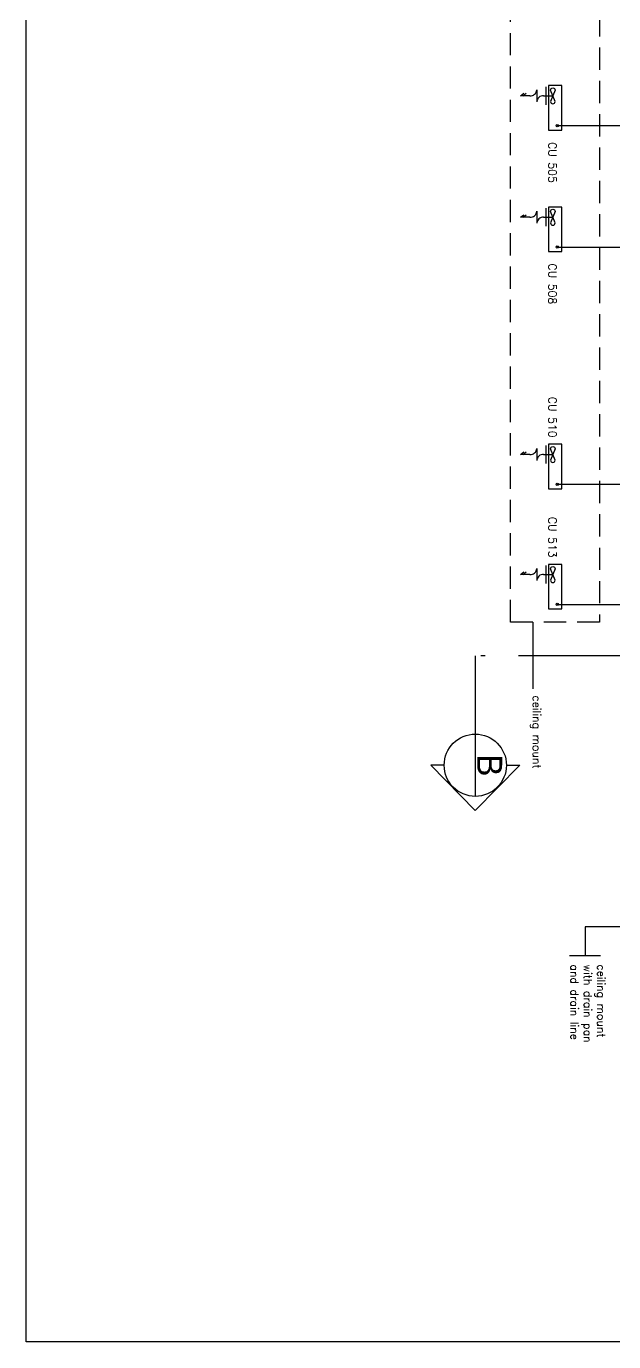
# Model space of a CAD drawing. Header units: millimetres. Extents: x -398 to 816, y -1 to 208.
# Drawn here: x 499.78 to 513, y 130.75 to 160.34 of the extents above; entities that cross this region are included whole.
import ezdxf
from ezdxf.enums import TextEntityAlignment as Align

# ---------------------------------------------------------------- set-up
doc = ezdxf.new("R2010")
doc.units = ezdxf.units.MM
doc.linetypes.add('ACAD_ISO04W100', pattern=[30, 24, -3, 0, -3])
doc.linetypes.add('DASHED', pattern=[0.75, 0.5, -0.25])
doc.layers.add('AC FCU', color=221, linetype='Continuous')
doc.layers.add('AC LINE', color=171, linetype='Continuous')
doc.styles.add('Romans', font='romans.shx')
doc.styles.add('style2', font='vit-s.shx', dxfattribs={"height": 3.2})

# ---------------------------------------------------------------- blocks, each defined once
blk = doc.blocks.new('ACC1')
at = {"layer": 'AC FCU', "color": 8}
for p, q in [((-0.925, 0.27), (-0.852, 0.328)), ((-0.875, 0.27), (-0.802, 0.328)), ((-0.562, 0.407), (-0.562, 0.134)), ((-0.36, 0.474), (-0.36, 0.067)), ((-0.718, 0.27), (-0.925, 0.27)), ((-0.407, 0.27), (-0.2, 0.27))]:
    blk.add_line(p, q, dxfattribs=at)
at = {"layer": 'AC FCU'}
for p, q in [((0, 0.5), (-0.3, 0.5)), ((-0.3, 0.5), (-0.3, -0.5)), ((0, -0.5), (0, 0.5)), ((-0.3, -0.5), (0, -0.5))]:
    blk.add_line(p, q, dxfattribs=at)
blk.add_lwpolyline([(-0.25, 0.4, -1), (-0.15, 0.4), (-0.25, 0.141, 1), (-0.15, 0.141), (-0.25, 0.4)], format="xyb", dxfattribs=at)
blk.add_circle((-0.1, -0.4), 0.025, dxfattribs=at)
at = {"layer": 'AC FCU', "color": 8}
for centre, start, end in [((-0.703, 0.41), 263.9498, 358.5513), ((-0.422, 0.131), 83.9498, 178.5513)]:
    blk.add_arc(centre, 0.14, start, end, dxfattribs=at)

msp = doc.modelspace()

# ---------------------------------------------------------------- linework, layer by layer
at = {"layer": 'AC FCU', "color": 5}
for p, q in [((509.881, 146.178), (509.881, 143.017)), ((509.881, 142.699), (508.881, 143.717)), ((509.181, 143.717), (508.881, 143.717)), ((509.881, 142.699), (510.881, 143.717)), ((510.581, 143.717), (510.881, 143.717)), ((510.581, 143.717), (510.881, 143.717))]:
    msp.add_line(p, q, dxfattribs=at)
at = {"layer": 'AC FCU', "color": 5, "linetype": 'ACAD_ISO04W100', "ltscale": 0.25}
msp.add_line((547.254, 146.178), (509.881, 146.178), dxfattribs=at)
at = {"layer": 'AC FCU', "color": 8}
msp.add_lwpolyline([(555.855, 208.191), (555.855, 130.751), (499.777, 130.751), (499.777, 208.191)], close=True, dxfattribs=at)
at = {"layer": 'AC FCU', "color": 5}
msp.add_circle((509.881, 143.717), 0.7, dxfattribs=at)
at = {"layer": 'AC LINE'}
for p, q in [((511.726, 158.102), (513.197, 158.102)), ((511.726, 155.372), (513.198, 155.372)), ((511.726, 150.035), (513.197, 150.035)), ((511.726, 147.335), (513.199, 147.335))]:
    msp.add_line(p, q, dxfattribs=at)
at = {"layer": 'AC LINE', "color": 2}
for p, q in [((511.176, 146.935), (511.176, 145.435)), ((513.526, 140.085), (512.352, 140.085)), ((512.352, 140.085), (512.352, 139.432)), ((512.702, 139.432), (512.002, 139.432))]:
    msp.add_line(p, q, dxfattribs=at)
at = {"layer": 'AC LINE', "color": 2, "linetype": 'DASHED'}
msp.add_lwpolyline([(512.676, 166.61), (512.676, 146.935), (510.676, 146.935), (510.676, 166.61)], close=True, dxfattribs=at)

# ---------------------------------------------------------------- block references
at = {"layer": 'AC FCU'}
for p in [(511.826, 158.502), (511.826, 155.772), (511.826, 150.435), (511.826, 147.735)]:
    msp.add_blockref('ACC1', p, dxfattribs=at)

# ---------------------------------------------------------------- texts
at = {"layer": 'AC FCU', "style": 'Romans'}
for s, p in [('CU 505', (511.526, 156.815)), ('CU 508', (511.526, 154.085)), ('CU 510', (511.526, 151.085)), ('CU 513', (511.526, 148.385))]:
    msp.add_text(s, height=0.18, rotation=270, dxfattribs=at).set_placement(p, align=Align.RIGHT)
at = {"layer": 'AC FCU', "color": 2, "style": 'Romans'}
for s, p in [('ceiling mount', (511.176, 145.285)), ('and drain line', (512.027, 139.235)), ('with drain pan', (512.327, 139.235)), ('ceiling mount', (512.627, 139.235))]:
    msp.add_text(s, height=0.18, rotation=270, dxfattribs=at).set_placement(p)
at = {"layer": 'AC FCU', "style": 'style2'}
msp.add_text('B', height=0.56, rotation=270, dxfattribs=at).set_placement((509.926, 143.964))

doc.saveas('drawing.dxf')
